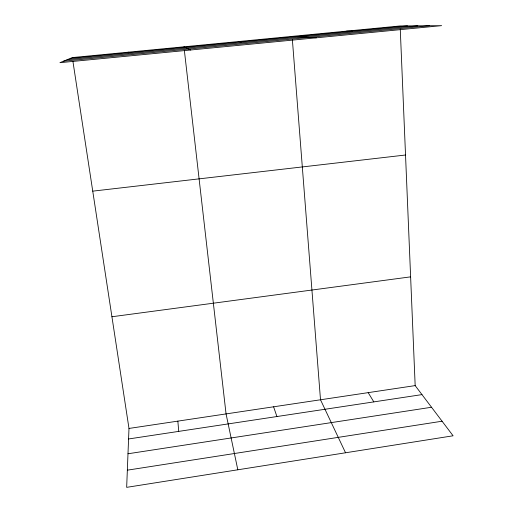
<?xml version="1.0" encoding="UTF-8"?>
<svg xmlns="http://www.w3.org/2000/svg" width="513" height="513" viewBox="0 0 513 513"><rect width="100%" height="100%" fill="white"/><g stroke="black" fill="none" stroke-linecap="round" stroke-linejoin="round"><path stroke-width="0.77" d="M72.942 61.502L128.987 428.445L126.666 487.35L453.088 435.787L415.171 385.609L400.262 29.126M128.103 52.877L128.583 52.146M127.346 470.171L442.078 421.218M127.987 453.768L431.523 407.251M128.571 438.968L421.975 394.612M128.987 428.445L415.171 385.609M111.924 316.752L410.624 276.853M92.744 191.15L405.526 155.009M70.159 58.469L407.457 25.9M67.062 59.745L417.826 25.823M63.593 61.169L429.4 25.74M346.551 31.12L352.386 31.216M292.115 36.372L316.495 37.789M238.455 41.547L241.206 41.951M183.949 46.805L190.554 50.011M368.167 392.644L373.83 401.897M345.538 452.774L320.503 399.781L292.365 39.546M273.602 406.803L276.917 416.543M237.82 469.793L226.06 413.914L184.404 50.781M177.857 421.135L178.723 431.388M72.339 57.571L59.912 62.682L441.61 25.65L400.127 25.951L72.339 57.571"/></g></svg>
